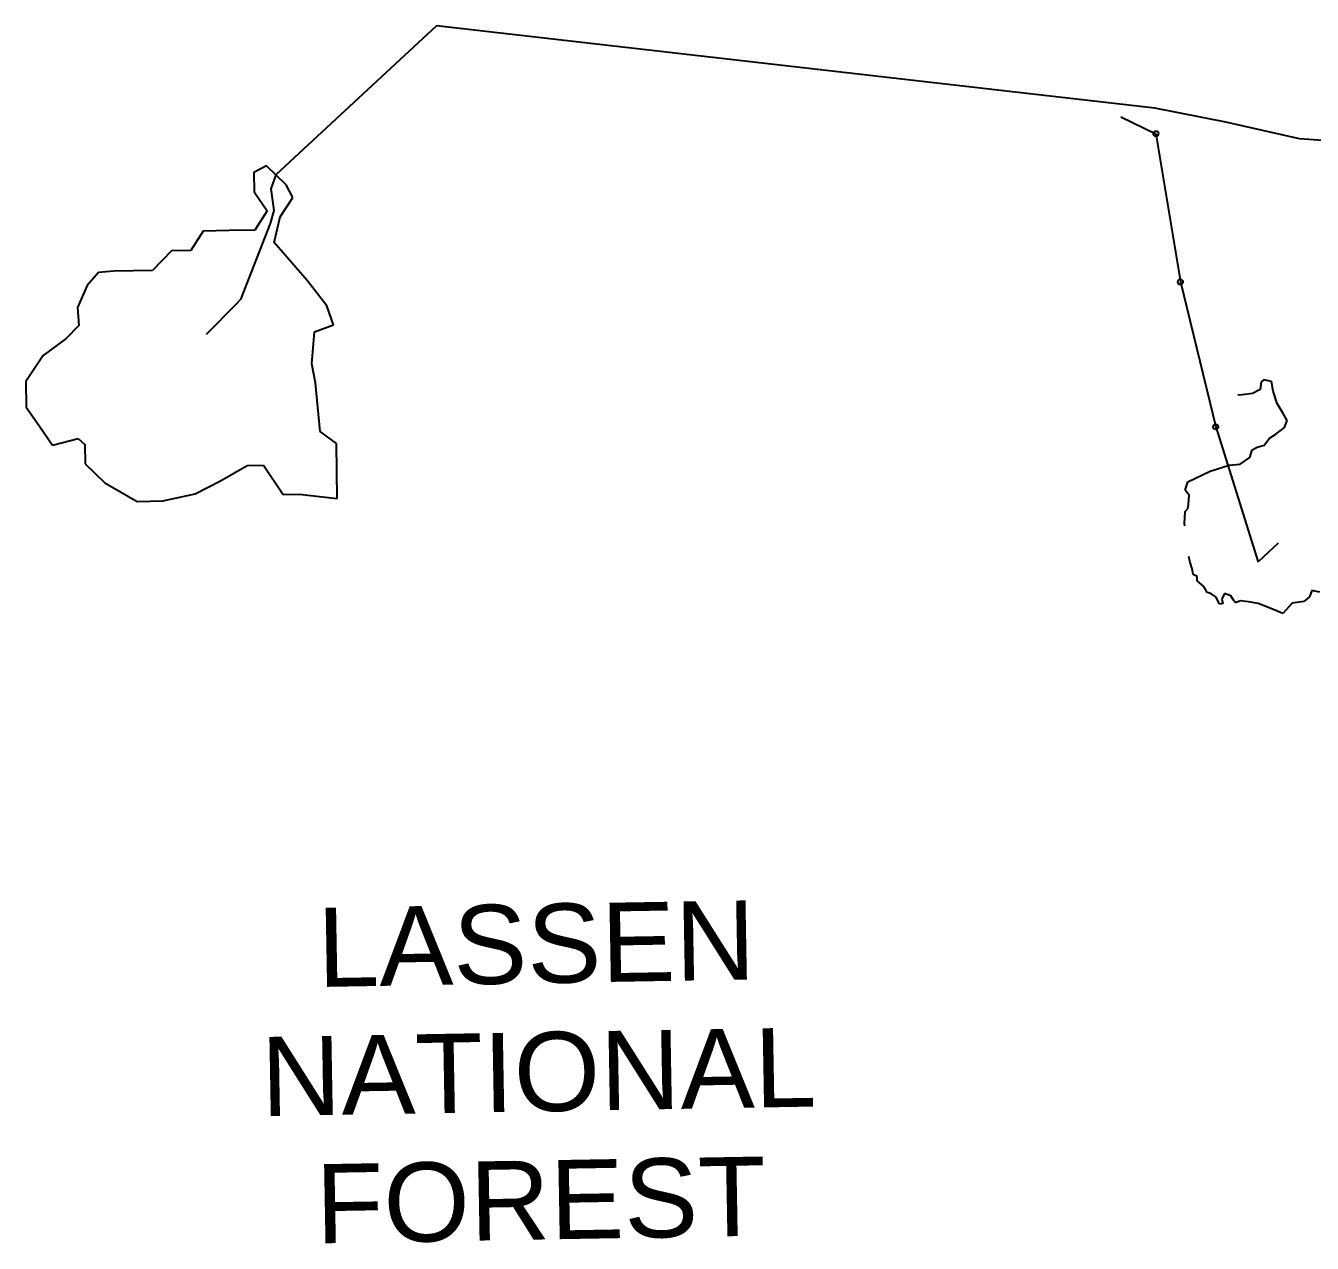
# Model space of a CAD drawing. Header units: inches. Extents: x 628093 to 631450, y 4517559 to 4521481.
# Drawn here: x 628248 to 628857, y 4519906 to 4520483 of the extents above; entities that cross this region are included whole.
import ezdxf
from ezdxf.enums import TextEntityAlignment as Align

# ---------------------------------------------------------------- set-up
doc = ezdxf.new("R2010")
doc.units = ezdxf.units.IN
doc.header["$MEASUREMENT"] = 0
for name, color, linetype in [('ATA._LEASE_2003', 6, 'Continuous'), ('B-COM-OVERHEAD', 3, 'Continuous'), ('B-COM-UMDERGROUND', 6, 'Continuous'), ('B-G-LAVA', 7, 'Continuous')]:
    doc.layers.add(name, color=color, linetype=linetype)
doc.styles.add('ARIAL200', font='arial.ttf', dxfattribs={"height": 78.4225})

msp = doc.modelspace()

# ---------------------------------------------------------------- linework, layer by layer
at = {"layer": 'B-COM-OVERHEAD'}
for p, q in [((628766.79, 4520440.15), (628783.39, 4520432.24)), ((628783.39, 4520432.24), (628794.98, 4520361.97)), ((628794.98, 4520361.97), (628811.73, 4520293.31)), ((628811.73, 4520293.31), (628831.76, 4520229.23)), ((628841.35, 4520238.25), (628831.75, 4520229.27))]:
    msp.add_line(p, q, dxfattribs=at)
for centre, start_param, end_param in [((628783.39, 4520432.24), 0, 6.283185), ((628794.98, 4520361.97), 0, 6.283185), ((628811.73, 4520293.31), 0, 6.283185), ((628831.75, 4520229.27), 6.347812209206438e-08, 6.283185370657709)]:
    msp.add_ellipse(centre, major_axis=(1.22, 0.02), ratio=0.996391, start_param=start_param, end_param=end_param, dxfattribs=at)
at = {"layer": 'B-COM-UMDERGROUND'}
for p, q in [((628442.59, 4520483.39), (628366.4, 4520412.81)), ((628782.87, 4520444.38), (628442.59, 4520483.39)), ((628816.52, 4520437.68), (628782.87, 4520444.38)), ((628851.42, 4520429.78), (628816.52, 4520437.68)), ((628870.95, 4520428.3), (628851.42, 4520429.78)), ((628366.4, 4520412.81), (628364.07, 4520406.09)), ((628364.07, 4520406.09), (628365.47, 4520395.78)), ((628365.47, 4520395.78), (628363.75, 4520389.68)), ((628363.75, 4520389.68), (628349.75, 4520353.59)), ((628347.65, 4520351.43), (628349.75, 4520353.59)), ((628333.57, 4520337.21), (628347.65, 4520351.43))]:
    msp.add_line(p, q, dxfattribs=at)
at = {"layer": 'B-G-LAVA'}
for p, q in [((628362.06, 4520416.99), (628356.01, 4520413.84)), ((628356.01, 4520413.84), (628356.17, 4520404.73)), ((628371.36, 4520408.04), (628362.06, 4520416.99)), ((628374.51, 4520402.02), (628371.36, 4520408.04)), ((628356.17, 4520404.73), (628362.43, 4520395.73)), ((628368.57, 4520392.8), (628374.51, 4520402.02)), ((628362.43, 4520395.73), (628356.49, 4520386.52)), ((628365.74, 4520380.6), (628368.57, 4520392.8)), ((628332.11, 4520386.09), (628326.17, 4520376.87)), ((628344.3, 4520386.3), (628332.11, 4520386.09)), ((628356.49, 4520386.52), (628344.3, 4520386.3)), ((628381.29, 4520362.65), (628365.74, 4520380.6)), ((628317.03, 4520376.71), (628308.05, 4520367.45)), ((628326.17, 4520376.87), (628317.03, 4520376.71)), ((628282.46, 4520366.39), (628277.08, 4520360.22)), ((628289.76, 4520367.13), (628282.46, 4520366.39)), ((628308.05, 4520367.45), (628289.76, 4520367.13)), ((628277.08, 4520360.22), (628272.5, 4520349.93)), ((628390.65, 4520350.66), (628381.29, 4520362.65)), ((628272.5, 4520349.93), (628273.14, 4520341.32)), ((628393.86, 4520341.61), (628390.65, 4520350.66)), ((628273.14, 4520341.32), (628267.15, 4520335.14)), ((628384.77, 4520338.41), (628393.86, 4520341.61)), ((628267.15, 4520335.14), (628256.32, 4520327.06)), ((628383.51, 4520323.2), (628384.77, 4520338.41)), ((628256.32, 4520327.06), (628248, 4520314.76)), ((628385.19, 4520314.12), (628383.51, 4520323.2)), ((628248, 4520314.76), (628248.21, 4520302.61)), ((628387.42, 4520291.07), (628385.19, 4520314.12)), ((628832.76, 4520310.99), (628829.13, 4520309.11)), ((628833.3, 4520314.65), (628832.76, 4520310.99)), ((628834.51, 4520315.58), (628833.3, 4520314.65)), ((628838.18, 4520314.73), (628834.51, 4520315.58)), ((628838.87, 4520310.19), (628838.18, 4520314.73)), ((628840.8, 4520304.45), (628838.87, 4520310.19)), ((628824.27, 4520308.42), (628822.14, 4520308.38)), ((628829.13, 4520309.11), (628824.27, 4520308.42)), ((628843.63, 4520299.64), (628840.8, 4520304.45)), ((628248.21, 4520302.61), (628254.46, 4520293.61)), ((628845.51, 4520296.33), (628843.63, 4520299.64)), ((628254.46, 4520293.61), (628260.72, 4520284.61)), ((628840.14, 4520289.86), (628844.35, 4520292.97)), ((628844.35, 4520292.97), (628845.51, 4520296.33)), ((628260.72, 4520284.61), (628272.86, 4520287.86)), ((628272.86, 4520287.86), (628275.96, 4520284.87)), ((628395.14, 4520285.44), (628387.42, 4520291.07)), ((628834.74, 4520284.6), (628837.12, 4520287.99)), ((628837.12, 4520287.99), (628840.14, 4520289.86)), ((628275.96, 4520284.87), (628276.11, 4520275.76)), ((628395.6, 4520259.32), (628395.14, 4520285.44)), ((628827.84, 4520278.71), (628828.99, 4520282.38)), ((628828.99, 4520282.38), (628831.41, 4520283.63)), ((628831.41, 4520283.63), (628834.74, 4520284.6)), ((628276.11, 4520275.76), (628285.42, 4520266.81)), ((628340.27, 4520267.77), (628352.95, 4520274.98)), ((628352.95, 4520274.98), (628360.57, 4520275.11)), ((628360.57, 4520275.11), (628360.57, 4520275.11)), ((628360.57, 4520275.11), (628369.95, 4520261.3)), ((628809.05, 4520272.31), (628818.14, 4520275.2)), ((628818.14, 4520275.2), (628823.32, 4520275.6)), ((628823.32, 4520275.6), (628827.84, 4520278.71)), ((628328.19, 4520261.49), (628340.27, 4520267.77)), ((628797.31, 4520263.3), (628798.46, 4520267.26)), ((628798.46, 4520267.26), (628809.05, 4520272.31)), ((628285.42, 4520266.81), (628300.81, 4520257.97)), ((628313, 4520258.18), (628328.19, 4520261.49)), ((628369.95, 4520261.3), (628377.57, 4520261.44)), ((628377.57, 4520261.44), (628395.6, 4520259.32)), ((628799.19, 4520260.9), (628797.31, 4520263.3)), ((628300.81, 4520257.97), (628313, 4520258.18)), ((628798.68, 4520254.81), (628799.19, 4520260.9)), ((628796.98, 4520247.49), (628797.19, 4520253.27)), ((628797.19, 4520253.27), (628798.68, 4520254.81)), ((628797.11, 4520246.42), (628796.98, 4520247.49)), ((628799.43, 4520229.62), (628799.04, 4520231.8)), ((628800.72, 4520225.39), (628799.43, 4520229.62)), ((628801.06, 4520223.27), (628800.72, 4520225.39)), ((628802.91, 4520222.39), (628801.06, 4520223.27)), ((628802.94, 4520220.26), (628802.91, 4520222.39)), ((628806.04, 4520217.58), (628802.94, 4520220.26)), ((628807.61, 4520214.88), (628806.04, 4520217.58)), ((628809.45, 4520214.3), (628807.61, 4520214.88)), ((628811.92, 4520212.52), (628809.45, 4520214.3)), ((628813.5, 4520209.21), (628811.92, 4520212.52)), ((628815.85, 4520214.41), (628814.68, 4520211.66)), ((628818.92, 4520213.25), (628815.85, 4520214.41)), ((628820.17, 4520211.15), (628818.92, 4520213.25)), ((628856.12, 4520212.69), (628853.41, 4520210.51)), ((628857.29, 4520215.74), (628856.12, 4520212.69)), ((628860.96, 4520214.9), (628857.29, 4520215.74)), ((628815.02, 4520209.54), (628813.5, 4520209.21)), ((628814.68, 4520211.66), (628815.02, 4520209.54)), ((628821.11, 4520209.95), (628820.17, 4520211.15)), ((628823.53, 4520210.9), (628821.11, 4520209.95)), ((628827.2, 4520210.36), (628823.53, 4520210.9)), ((628831.79, 4520209.53), (628827.2, 4520210.36)), ((628838.54, 4520206.91), (628831.79, 4520209.53)), ((628843.45, 4520204.87), (628838.54, 4520206.91)), ((628847.94, 4520209.81), (628843.45, 4520204.87)), ((628853.41, 4520210.51), (628847.94, 4520209.81))]:
    msp.add_line(p, q, dxfattribs=at)

# ---------------------------------------------------------------- texts
at = {"layer": 'ATA._LEASE_2003', "color": 7, "style": 'ARIAL200', "oblique": 0, "width": 1.003622}
for s, p in [('LASSEN', (628490.17, 4520029.66)), ('NATIONAL', (628491.23, 4519968.93)), ('FOREST', (628492.29, 4519908.2))]:
    msp.add_text(s, height=37.507, rotation=1, dxfattribs=at).set_placement(p, align=Align.CENTER)

doc.saveas('drawing.dxf')
